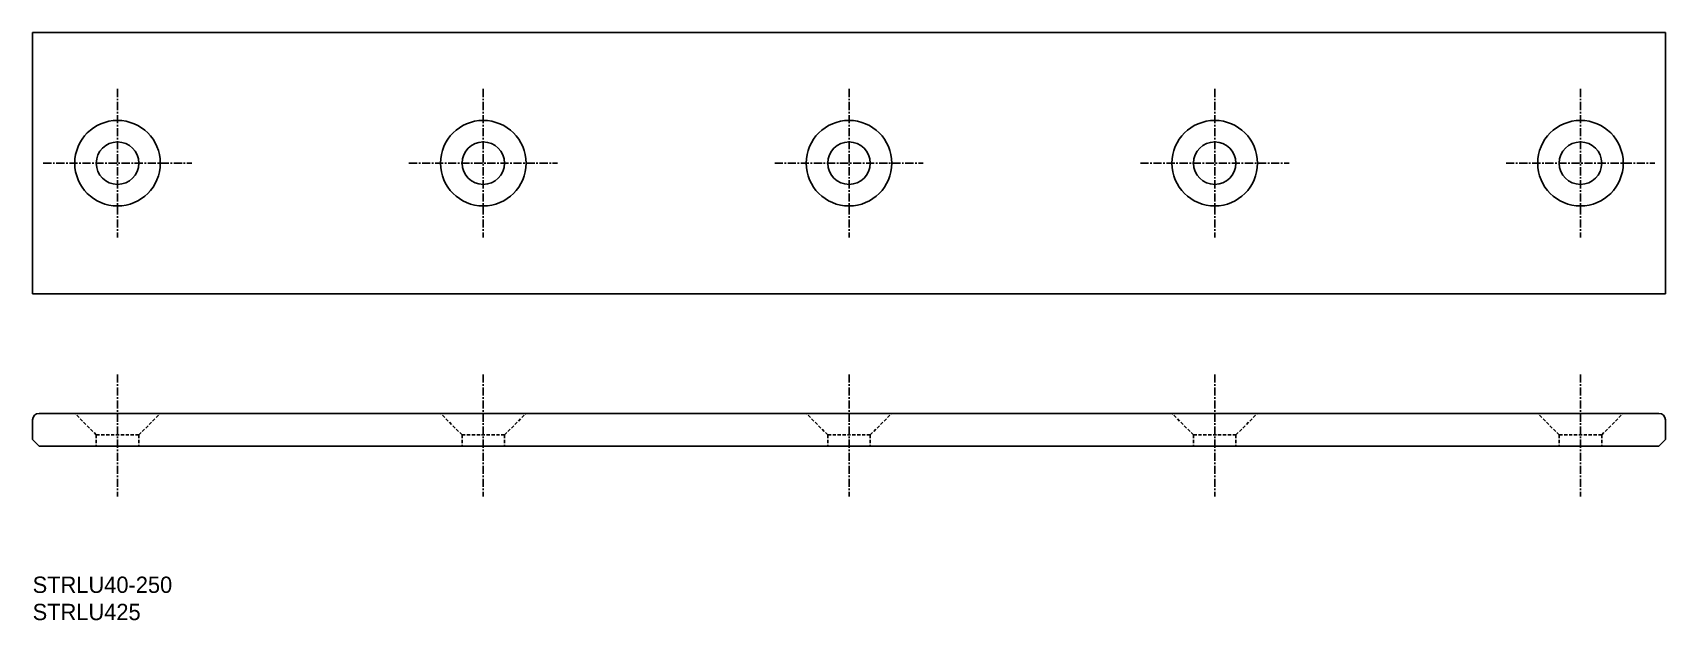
# Model space of a CAD drawing. Extents: x 10 to 260, y 10 to 100.
import ezdxf

# ---------------------------------------------------------------- set-up
doc = ezdxf.new("R2010")
doc.units = 0
doc.linetypes.add('CENTER', pattern=[2, 1.25, -0.25, 0.25, -0.25])
doc.linetypes.add('DASHED', pattern=[0.75, 0.5, -0.25])
doc.layers.get('0').update_dxf_attribs({"linetype": 'CONTINUOUS'})
doc.layers.add('CENTER', color=1, linetype='CENTER')

msp = doc.modelspace()

# ---------------------------------------------------------------- linework, layer by layer
at = {"color": 7, "linetype": 'CONTINUOUS'}
for p, q in [((10, 100), (260, 100)), ((10, 100), (10, 60)), ((260, 100), (260, 60)), ((10, 60), (260, 60)), ((10, 40.67), (10, 37.67)), ((11, 41.67), (259, 41.67)), ((260, 40.67), (260, 37.67)), ((11, 36.67), (10, 37.67)), ((259, 36.67), (260, 37.67)), ((11, 36.67), (259, 36.67))]:
    msp.add_line(p, q, dxfattribs=at)
at = {"color": 3, "linetype": 'DASHED'}
for p, q in [((19.75, 38.37), (16.45, 41.67)), ((26.25, 38.37), (29.55, 41.67)), ((75.75, 38.37), (72.45, 41.67)), ((82.25, 38.37), (85.55, 41.67)), ((131.75, 38.37), (128.45, 41.67)), ((138.25, 38.37), (141.55, 41.67)), ((187.75, 38.37), (184.45, 41.67)), ((194.25, 38.37), (197.55, 41.67)), ((243.75, 38.37), (240.45, 41.67)), ((250.25, 38.37), (253.55, 41.67)), ((19.75, 38.37), (19.75, 36.67)), ((19.75, 38.37), (26.25, 38.37)), ((26.25, 38.37), (26.25, 36.67)), ((75.75, 38.37), (75.75, 36.67)), ((75.75, 38.37), (82.25, 38.37)), ((82.25, 38.37), (82.25, 36.67)), ((131.75, 38.37), (131.75, 36.67)), ((131.75, 38.37), (138.25, 38.37)), ((138.25, 38.37), (138.25, 36.67)), ((187.75, 38.37), (187.75, 36.67)), ((187.75, 38.37), (194.25, 38.37)), ((194.25, 38.37), (194.25, 36.67)), ((243.75, 38.37), (243.75, 36.67)), ((243.75, 38.37), (250.25, 38.37)), ((250.25, 38.37), (250.25, 36.67))]:
    msp.add_line(p, q, dxfattribs=at)
at = {"color": 7, "linetype": 'CONTINUOUS'}
for centre, radius in [((23, 80), 6.55), ((79, 80), 6.55), ((135, 80), 6.55), ((191, 80), 6.55), ((247, 80), 6.55), ((23, 80), 3.25), ((79, 80), 3.25), ((135, 80), 3.25), ((191, 80), 3.25), ((247, 80), 3.25)]:
    msp.add_circle(centre, radius, dxfattribs=at)
for centre, start, end in [((11, 40.67), 90, 180), ((259, 40.67), 0, 90)]:
    msp.add_arc(centre, 1, start, end, dxfattribs=at)
at = {"layer": 'CENTER', "color": 1, "linetype": 'CENTER'}
for p, q in [((23, 91.38), (23, 68.62)), ((79, 91.38), (79, 68.62)), ((135, 91.38), (135, 68.62)), ((191, 91.38), (191, 68.62)), ((247, 91.38), (247, 68.62)), ((11.62, 80), (34.38, 80)), ((67.62, 80), (90.38, 80)), ((123.62, 80), (146.38, 80)), ((179.62, 80), (202.38, 80)), ((235.62, 80), (258.38, 80)), ((23, 47.65), (23, 28.95)), ((79, 47.65), (79, 28.95)), ((135, 47.65), (135, 28.95)), ((191, 47.65), (191, 28.95)), ((247, 47.65), (247, 28.95))]:
    msp.add_line(p, q, dxfattribs=at)

# ---------------------------------------------------------------- texts
at = {"color": 7, "linetype": 'CONTINUOUS'}
for s, p in [('STRLU40-250', (10, 14.17)), ('STRLU425', (10, 10))]:
    msp.add_text(s, height=2.5, dxfattribs=at).set_placement(p)

doc.saveas('drawing.dxf')
